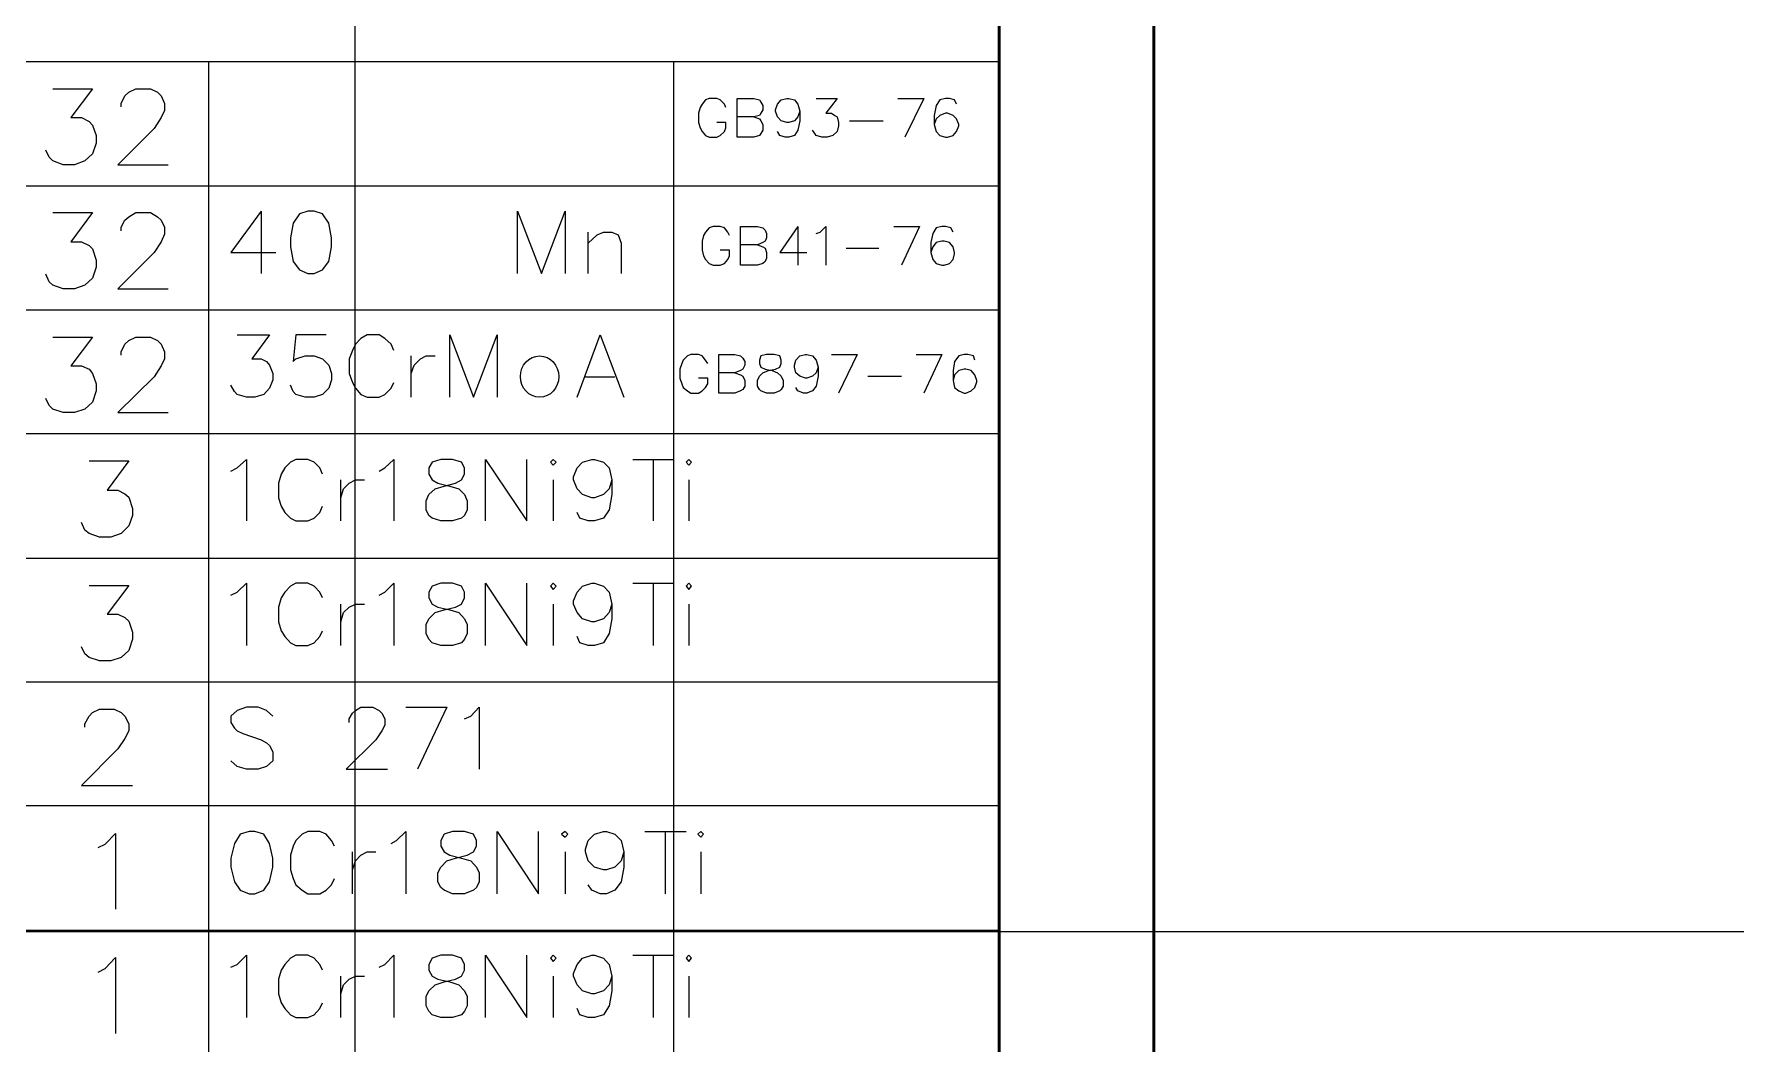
# Model space of a CAD drawing. Header units: millimetres. Extents: x 0 to 841, y 0 to 1189.
# Drawn here: x 737.5 to 841, y 231 to 292.1 of the extents above; entities that cross this region are included whole.
import ezdxf

# ---------------------------------------------------------------- set-up
doc = ezdxf.new("R2010")
doc.units = ezdxf.units.MM
doc.layers.add('C00-00-00', color=7, linetype='Continuous')
doc.layers.add('CBF-BF-BF', color=7, linetype='Continuous', true_color=0xbfbfbf)

msp = doc.modelspace()

# ---------------------------------------------------------------- linework, layer by layer
at = {"layer": 'C00-00-00', "lineweight": 53}
msp.add_lwpolyline([(795.909, 12.640028), (45.042667, 12.640028), (45.042667, 1176.468028), (795.909, 1176.468028)], close=True, dxfattribs=at)
msp.add_lwpolyline([(805.264667, 1176.468028), (805.264667, 12.640028)], dxfattribs=at)
at = {"layer": 'C00-00-00', "lineweight": 25}
for points in [[(795.909, 12.640028), (673.904333, 12.640028), (673.904333, 290.473694), (795.909, 290.473694)], [(736.769333, 290.473694), (748.03, 290.473694), (748.03, 27.668361)], [(748.03, 290.473694), (776.181667, 290.473694), (776.181667, 50.189694)], [(738.589667, 288.822694), (741.002667, 288.822694), (739.690333, 287.087028), (740.325333, 287.087028), (740.791, 286.833028), (741.002667, 286.621361), (741.214333, 285.986361), (741.214333, 285.520694), (741.002667, 284.885694), (740.537, 284.462361), (739.902, 284.208361), (739.224667, 284.208361), (738.589667, 284.462361), (738.378, 284.674028), (738.166333, 285.097361)], [(742.738333, 287.722028), (742.738333, 287.933694), (742.95, 288.399361), (743.204, 288.611028), (743.627333, 288.822694), (744.516333, 288.822694), (744.939667, 288.611028), (745.151333, 288.399361), (745.363, 287.933694), (745.363, 287.510361), (745.151333, 287.087028), (744.728, 286.409694), (742.526667, 284.208361), (745.574667, 284.208361)], [(779.356667, 287.679694), (779.272, 287.891361), (779.018, 288.145361), (778.806333, 288.230028), (778.340667, 288.230028), (778.129, 288.145361), (777.917333, 287.891361), (777.790333, 287.679694), (777.705667, 287.341028), (777.705667, 286.790694), (777.790333, 286.452028), (777.917333, 286.240361), (778.129, 285.986361), (778.340667, 285.901694), (778.806333, 285.901694), (779.018, 285.986361), (779.272, 286.240361), (779.356667, 286.452028), (779.356667, 286.790694), (778.806333, 286.790694)], [(780.034, 285.901694), (780.034, 288.230028), (781.05, 288.230028), (781.388667, 288.145361), (781.473333, 288.018361), (781.600333, 287.806694), (781.600333, 287.552694), (781.473333, 287.341028), (781.388667, 287.214028), (781.05, 287.129361), (780.034, 287.129361)], [(783.844, 287.468028), (783.717, 287.129361), (783.505333, 286.875361), (783.166667, 286.790694), (783.039667, 286.790694), (782.701, 286.875361), (782.489333, 287.129361), (782.362333, 287.468028), (782.362333, 287.552694), (782.489333, 287.891361), (782.701, 288.145361), (783.039667, 288.230028), (783.166667, 288.230028), (783.505333, 288.145361), (783.717, 287.891361), (783.844, 287.468028), (783.844, 286.875361), (783.717, 286.325028), (783.505333, 285.986361), (783.166667, 285.901694), (782.955, 285.901694), (782.616333, 285.986361), (782.489333, 286.240361)], [(784.817667, 288.230028), (786.087667, 288.230028), (785.410333, 287.341028), (785.749, 287.341028), (785.960667, 287.214028), (786.087667, 287.129361), (786.172333, 286.790694), (786.172333, 286.579028), (786.087667, 286.240361), (785.833667, 285.986361), (785.495, 285.901694), (785.156333, 285.901694), (784.817667, 285.986361), (784.733, 286.113361), (784.606, 286.325028)], [(789.770667, 288.230028), (791.337, 288.230028), (790.194, 285.901694)], [(793.326667, 287.891361), (793.199667, 288.145361), (792.903333, 288.230028), (792.649333, 288.230028), (792.310667, 288.145361), (792.099, 287.806694), (791.972, 287.214028), (791.972, 286.663694), (792.099, 286.240361), (792.310667, 285.986361), (792.649333, 285.901694), (792.776333, 285.901694), (793.115, 285.986361), (793.326667, 286.240361), (793.453667, 286.579028), (793.453667, 286.663694), (793.326667, 287.002361), (793.115, 287.214028), (792.776333, 287.341028), (792.649333, 287.341028), (792.310667, 287.214028), (792.099, 287.002361), (791.972, 286.663694)], [(781.05, 287.129361), (781.388667, 287.002361), (781.473333, 286.875361), (781.600333, 286.663694), (781.600333, 286.325028), (781.473333, 286.113361), (781.388667, 285.986361), (781.05, 285.901694), (780.034, 285.901694)], [(786.849667, 286.875361), (788.881667, 286.875361)], [(738.589667, 281.329694), (741.002667, 281.329694), (739.690333, 279.551694), (740.325333, 279.551694), (740.791, 279.340028), (741.002667, 279.128361), (741.214333, 278.451028), (741.214333, 278.027694), (741.002667, 277.350361), (740.537, 276.927028), (739.902, 276.715361), (739.224667, 276.715361), (738.589667, 276.927028), (738.378, 277.138694), (738.166333, 277.604361)], [(742.738333, 280.229028), (742.738333, 280.440694), (742.95, 280.864028), (743.204, 281.075694), (743.627333, 281.329694), (744.516333, 281.329694), (744.939667, 281.075694), (745.151333, 280.864028), (745.363, 280.440694), (745.363, 280.017361), (745.151333, 279.551694), (744.728, 278.916694), (742.526667, 276.715361), (745.574667, 276.715361)], [(751.205, 281.414361), (749.384667, 278.916694), (752.094, 278.916694)], [(751.205, 281.414361), (751.205, 277.646694)], [(766.741333, 277.646694), (766.741333, 281.414361), (768.180667, 277.646694), (769.62, 281.414361), (769.62, 277.646694)], [(771.017, 277.646694), (771.017, 280.144361)], [(771.017, 279.467028), (771.567333, 279.975028), (771.948333, 280.144361), (772.456333, 280.144361), (772.837333, 279.975028), (773.006667, 279.467028), (773.006667, 277.646694)], [(779.568333, 279.932694), (779.483667, 280.144361), (779.272, 280.398361), (779.018, 280.483028), (778.594667, 280.483028), (778.340667, 280.398361), (778.129, 280.144361), (778.002, 279.932694), (777.917333, 279.594028), (777.917333, 279.043694), (778.002, 278.705028), (778.129, 278.493361), (778.340667, 278.239361), (778.594667, 278.154694), (779.018, 278.154694), (779.272, 278.239361), (779.483667, 278.493361), (779.568333, 278.705028), (779.568333, 279.043694), (779.018, 279.043694)], [(780.245667, 278.154694), (780.245667, 280.483028), (781.261667, 280.483028), (781.600333, 280.398361), (781.727333, 280.271361), (781.812, 280.059694), (781.812, 279.805694), (781.727333, 279.594028), (781.600333, 279.509361), (781.261667, 279.382361), (780.245667, 279.382361)], [(783.717, 280.483028), (782.616333, 278.916694), (784.267333, 278.916694)], [(783.717, 280.483028), (783.717, 278.154694)], [(784.817667, 280.059694), (785.071667, 280.144361), (785.410333, 280.483028), (785.410333, 278.154694)], [(789.516667, 280.483028), (791.083, 280.483028), (789.982333, 278.154694)], [(793.115, 280.144361), (792.988, 280.398361), (792.649333, 280.483028), (792.437667, 280.483028), (792.099, 280.398361), (791.887333, 280.059694), (791.760333, 279.509361), (791.760333, 278.916694), (791.887333, 278.493361), (792.099, 278.239361), (792.437667, 278.154694), (792.564667, 278.154694), (792.903333, 278.239361), (793.115, 278.493361), (793.199667, 278.832028), (793.199667, 278.916694), (793.115, 279.255361), (792.903333, 279.509361), (792.564667, 279.594028), (792.437667, 279.594028), (792.099, 279.509361), (791.887333, 279.255361), (791.760333, 278.916694)], [(781.261667, 279.382361), (781.600333, 279.255361), (781.727333, 279.170694), (781.812, 278.916694), (781.812, 278.578028), (781.727333, 278.366361), (781.600333, 278.239361), (781.261667, 278.154694), (780.245667, 278.154694)], [(786.638, 279.170694), (788.627667, 279.170694)], [(738.589667, 273.794361), (741.002667, 273.794361), (739.690333, 272.058694), (740.325333, 272.058694), (740.791, 271.847028), (741.002667, 271.593028), (741.214333, 270.958028), (741.214333, 270.534694), (741.002667, 269.857361), (740.537, 269.434028), (739.902, 269.222361), (739.224667, 269.222361), (738.589667, 269.434028), (738.378, 269.645694), (738.166333, 270.069028)], [(742.738333, 272.693694), (742.738333, 272.905361), (742.95, 273.371028), (743.204, 273.582694), (743.627333, 273.794361), (744.516333, 273.794361), (744.939667, 273.582694), (745.151333, 273.371028), (745.363, 272.905361), (745.363, 272.482028), (745.151333, 272.058694), (744.728, 271.381361), (742.526667, 269.222361), (745.574667, 269.222361)], [(749.765667, 273.921361), (751.713, 273.921361), (750.654667, 272.482028), (751.205, 272.482028), (751.543667, 272.312694), (751.713, 272.101028), (751.924667, 271.593028), (751.924667, 271.212028), (751.713, 270.704028), (751.374333, 270.323028), (750.824, 270.153694), (750.316, 270.153694), (749.765667, 270.323028), (749.596333, 270.492361), (749.384667, 270.873361)], [(755.142, 273.921361), (753.321667, 273.921361), (753.152333, 272.312694), (753.321667, 272.482028), (753.872, 272.651361), (754.422333, 272.651361), (754.930333, 272.482028), (755.311333, 272.101028), (755.480667, 271.593028), (755.480667, 271.212028), (755.311333, 270.704028), (754.930333, 270.323028), (754.422333, 270.153694), (753.872, 270.153694), (753.321667, 270.323028), (753.152333, 270.492361), (752.983, 270.873361)], [(759.248333, 272.990028), (759.079, 273.371028), (758.698, 273.709694), (758.359333, 273.921361), (757.639667, 273.921361), (757.258667, 273.709694), (756.92, 273.371028), (756.750667, 272.990028), (756.539, 272.482028), (756.539, 271.593028), (756.750667, 271.042694), (756.92, 270.704028), (757.258667, 270.323028), (757.639667, 270.153694), (758.359333, 270.153694), (758.698, 270.323028), (759.079, 270.704028), (759.248333, 271.042694)], [(762.635, 270.153694), (762.635, 273.921361), (764.074333, 270.153694), (765.513667, 273.921361), (765.513667, 270.153694)], [(770.339667, 270.153694), (771.736667, 273.921361), (773.176, 270.153694)], [(760.306667, 270.153694), (760.306667, 272.651361)], [(760.306667, 271.593028), (760.476, 272.101028), (760.857, 272.482028), (761.195667, 272.651361), (761.746, 272.651361)], [(778.256, 272.185694), (778.129, 272.397361), (777.917333, 272.651361), (777.705667, 272.736028), (777.24, 272.736028), (777.028333, 272.651361), (776.774333, 272.397361), (776.689667, 272.185694), (776.562667, 271.847028), (776.562667, 271.296694), (776.689667, 270.958028), (776.774333, 270.746361), (777.028333, 270.534694), (777.24, 270.407694), (777.705667, 270.407694), (777.917333, 270.534694), (778.129, 270.746361), (778.256, 270.958028), (778.256, 271.296694), (777.705667, 271.296694)], [(778.933333, 270.407694), (778.933333, 272.736028), (779.907, 272.736028), (780.245667, 272.651361), (780.372667, 272.524361), (780.499667, 272.312694), (780.499667, 272.101028), (780.372667, 271.847028), (780.245667, 271.762361), (779.907, 271.635361), (778.933333, 271.635361)], [(784.944667, 271.974028), (784.817667, 271.635361), (784.606, 271.423694), (784.267333, 271.296694), (784.182667, 271.296694), (783.844, 271.423694), (783.59, 271.635361), (783.505333, 271.974028), (783.505333, 272.101028), (783.59, 272.397361), (783.844, 272.651361), (784.182667, 272.736028), (784.267333, 272.736028), (784.606, 272.651361), (784.817667, 272.397361), (784.944667, 271.974028), (784.944667, 271.423694), (784.817667, 270.831028), (784.606, 270.534694), (784.267333, 270.407694), (784.055667, 270.407694), (783.717, 270.534694), (783.59, 270.746361)], [(785.749, 272.736028), (787.315333, 272.736028), (786.172333, 270.407694)], [(790.871333, 272.736028), (792.437667, 272.736028), (791.337, 270.407694)], [(794.427333, 272.397361), (794.342667, 272.651361), (794.004, 272.736028), (793.792333, 272.736028), (793.453667, 272.651361), (793.199667, 272.312694), (793.115, 271.762361), (793.115, 271.169694), (793.199667, 270.746361), (793.453667, 270.534694), (793.792333, 270.407694), (793.877, 270.407694), (794.215667, 270.534694), (794.427333, 270.746361), (794.554333, 271.085028), (794.554333, 271.169694), (794.427333, 271.508361), (794.215667, 271.762361), (793.877, 271.847028), (793.792333, 271.847028), (793.453667, 271.762361), (793.199667, 271.508361), (793.115, 271.169694)], [(770.847667, 271.381361), (772.625667, 271.381361)], [(779.907, 271.635361), (780.245667, 271.508361), (780.372667, 271.423694), (780.499667, 271.169694), (780.499667, 270.831028), (780.372667, 270.619361), (780.245667, 270.534694), (779.907, 270.407694), (778.933333, 270.407694)], [(787.950333, 271.423694), (789.982333, 271.423694)], [(740.791, 266.301361), (743.204, 266.301361), (741.891667, 264.523361), (742.526667, 264.523361), (742.95, 264.311694), (743.204, 264.100028), (743.415667, 263.422694), (743.415667, 262.999361), (743.204, 262.364361), (742.738333, 261.898694), (742.103333, 261.687028), (741.426, 261.687028), (740.791, 261.898694), (740.537, 262.110361), (740.325333, 262.576028)], [(749.384667, 265.666361), (749.765667, 265.878028), (750.316, 266.386028), (750.316, 262.660694)], [(754.930333, 265.497028), (754.761, 265.878028), (754.422333, 266.216694), (754.041333, 266.386028), (753.321667, 266.386028), (752.983, 266.216694), (752.644333, 265.878028), (752.432667, 265.497028), (752.263333, 264.946694), (752.263333, 264.057694), (752.432667, 263.549694), (752.644333, 263.168694), (752.983, 262.830028), (753.321667, 262.660694), (754.041333, 262.660694), (754.422333, 262.830028), (754.761, 263.168694), (754.930333, 263.549694)], [(758.359333, 265.666361), (758.698, 265.878028), (759.248333, 266.386028), (759.248333, 262.660694)], [(764.794, 262.660694), (764.794, 266.386028), (767.291667, 262.660694), (767.291667, 266.386028)], [(772.456333, 265.158361), (772.287, 264.608028), (771.948333, 264.269361), (771.398, 264.057694), (771.228667, 264.057694), (770.678333, 264.269361), (770.339667, 264.608028), (770.128, 265.158361), (770.128, 265.327694), (770.339667, 265.878028), (770.678333, 266.216694), (771.228667, 266.386028), (771.398, 266.386028), (771.948333, 266.216694), (772.287, 265.878028), (772.456333, 265.158361), (772.456333, 264.269361), (772.287, 263.338028), (771.948333, 262.830028), (771.398, 262.660694), (771.017, 262.660694), (770.509, 262.830028), (770.339667, 263.168694)], [(756.031, 262.660694), (756.031, 265.158361)], [(756.031, 264.057694), (756.200333, 264.608028), (756.539, 264.946694), (756.92, 265.158361), (757.470333, 265.158361)], [(768.900333, 265.158361), (768.900333, 262.660694)], [(777.113, 265.158361), (777.113, 262.660694)], [(749.384667, 258.173361), (749.765667, 258.342694), (750.316, 258.893028), (750.316, 255.125361)], [(754.930333, 258.004028), (754.761, 258.342694), (754.422333, 258.723694), (754.041333, 258.893028), (753.321667, 258.893028), (752.983, 258.723694), (752.644333, 258.342694), (752.432667, 258.004028), (752.263333, 257.453694), (752.263333, 256.564694), (752.432667, 256.014361), (752.644333, 255.675694), (752.983, 255.294694), (753.321667, 255.125361), (754.041333, 255.125361), (754.422333, 255.294694), (754.761, 255.675694), (754.930333, 256.014361)], [(758.359333, 258.173361), (758.698, 258.342694), (759.248333, 258.893028), (759.248333, 255.125361)], [(764.794, 255.125361), (764.794, 258.893028), (767.291667, 255.125361), (767.291667, 258.893028)], [(772.456333, 257.623028), (772.287, 257.115028), (771.948333, 256.734028), (771.398, 256.564694), (771.228667, 256.564694), (770.678333, 256.734028), (770.339667, 257.115028), (770.128, 257.623028), (770.128, 257.834694), (770.339667, 258.342694), (770.678333, 258.723694), (771.228667, 258.893028), (771.398, 258.893028), (771.948333, 258.723694), (772.287, 258.342694), (772.456333, 257.623028), (772.456333, 256.734028), (772.287, 255.845028), (771.948333, 255.294694), (771.398, 255.125361), (771.017, 255.125361), (770.509, 255.294694), (770.339667, 255.675694)], [(740.791, 258.766028), (743.204, 258.766028), (741.891667, 257.030361), (742.526667, 257.030361), (742.95, 256.818694), (743.204, 256.607028), (743.415667, 255.929694), (743.415667, 255.506361), (743.204, 254.829028), (742.738333, 254.405694), (742.103333, 254.194028), (741.426, 254.194028), (740.791, 254.405694), (740.537, 254.617361), (740.325333, 255.040694)], [(756.031, 255.125361), (756.031, 257.623028)], [(756.031, 256.564694), (756.200333, 257.115028), (756.539, 257.453694), (756.92, 257.623028), (757.470333, 257.623028)], [(768.900333, 257.623028), (768.900333, 255.125361)], [(777.113, 257.623028), (777.113, 255.125361)], [(740.537, 250.172361), (740.537, 250.384028), (740.791, 250.849694), (741.002667, 251.061361), (741.426, 251.273028), (742.315, 251.273028), (742.738333, 251.061361), (742.95, 250.849694), (743.204, 250.384028), (743.204, 249.960694), (742.95, 249.495028), (742.526667, 248.860028), (740.325333, 246.658694), (743.415667, 246.658694)], [(751.924667, 250.849694), (751.543667, 251.188361), (751.035667, 251.400028), (750.316, 251.400028), (749.765667, 251.188361), (749.384667, 250.849694), (749.384667, 250.468694), (749.596333, 250.130028), (749.765667, 249.960694), (750.104333, 249.791361), (751.205, 249.410361), (751.543667, 249.241028), (751.713, 249.071694), (751.924667, 248.690694), (751.924667, 248.140361), (751.543667, 247.801694), (751.035667, 247.632361), (750.316, 247.632361), (749.765667, 247.801694), (749.384667, 248.140361)], [(756.539, 250.468694), (756.539, 250.680361), (756.750667, 251.019028), (756.92, 251.188361), (757.258667, 251.400028), (757.978333, 251.400028), (758.359333, 251.188361), (758.528667, 251.019028), (758.698, 250.680361), (758.698, 250.299361), (758.528667, 249.960694), (758.147667, 249.410361), (756.369667, 247.632361), (758.867333, 247.632361)], [(759.968, 251.400028), (762.465667, 251.400028), (760.687667, 247.632361)], [(763.524, 250.680361), (763.905, 250.849694), (764.413, 251.400028), (764.413, 247.632361)], [(741.341333, 242.891028), (741.764667, 243.102694), (742.399667, 243.737694), (742.399667, 239.165694)], [(755.65, 242.975694), (755.480667, 243.314361), (755.142, 243.695361), (754.761, 243.864694), (754.041333, 243.864694), (753.702667, 243.695361), (753.321667, 243.314361), (753.152333, 242.975694), (752.983, 242.425361), (752.983, 241.536361), (753.152333, 241.028361), (753.321667, 240.647361), (753.702667, 240.308694), (754.041333, 240.097028), (754.761, 240.097028), (755.142, 240.308694), (755.480667, 240.647361), (755.65, 241.028361)], [(759.079, 243.145028), (759.417667, 243.314361), (759.968, 243.864694), (759.968, 240.097028)], [(765.513667, 240.097028), (765.513667, 243.864694), (768.011333, 240.097028), (768.011333, 243.864694)], [(773.176, 242.637028), (773.006667, 242.086694), (772.625667, 241.705694), (772.117667, 241.536361), (771.948333, 241.536361), (771.398, 241.705694), (771.017, 242.086694), (770.847667, 242.637028), (770.847667, 242.806361), (771.017, 243.314361), (771.398, 243.695361), (771.948333, 243.864694), (772.117667, 243.864694), (772.625667, 243.695361), (773.006667, 243.314361), (773.176, 242.637028), (773.176, 241.705694), (773.006667, 240.816694), (772.625667, 240.308694), (772.117667, 240.097028), (771.736667, 240.097028), (771.228667, 240.308694), (771.017, 240.647361)], [(756.750667, 240.097028), (756.750667, 242.637028)], [(756.750667, 241.536361), (756.92, 242.086694), (757.258667, 242.425361), (757.639667, 242.637028), (758.147667, 242.637028)], [(769.62, 242.637028), (769.62, 240.097028)], [(777.832667, 242.637028), (777.832667, 240.097028)], [(741.341333, 235.355694), (741.764667, 235.567361), (742.399667, 236.244694), (742.399667, 231.630361)], [(749.384667, 235.652028), (749.765667, 235.821361), (750.316, 236.371694), (750.316, 232.604028)], [(754.930333, 235.482694), (754.761, 235.821361), (754.422333, 236.202361), (754.041333, 236.371694), (753.321667, 236.371694), (752.983, 236.202361), (752.644333, 235.821361), (752.432667, 235.482694), (752.263333, 234.932361), (752.263333, 234.043361), (752.432667, 233.493028), (752.644333, 233.154361), (752.983, 232.773361), (753.321667, 232.604028), (754.041333, 232.604028), (754.422333, 232.773361), (754.761, 233.154361), (754.930333, 233.493028)], [(758.359333, 235.652028), (758.698, 235.821361), (759.248333, 236.371694), (759.248333, 232.604028)], [(764.794, 232.604028), (764.794, 236.371694), (767.291667, 232.604028), (767.291667, 236.371694)], [(772.456333, 235.101694), (772.287, 234.593694), (771.948333, 234.212694), (771.398, 234.043361), (771.228667, 234.043361), (770.678333, 234.212694), (770.339667, 234.593694), (770.128, 235.101694), (770.128, 235.271028), (770.339667, 235.821361), (770.678333, 236.202361), (771.228667, 236.371694), (771.398, 236.371694), (771.948333, 236.202361), (772.287, 235.821361), (772.456333, 235.101694), (772.456333, 234.212694), (772.287, 233.323694), (771.948333, 232.773361), (771.398, 232.604028), (771.017, 232.604028), (770.509, 232.773361), (770.339667, 233.154361)], [(756.031, 232.604028), (756.031, 235.101694)], [(756.031, 234.043361), (756.200333, 234.593694), (756.539, 234.932361), (756.92, 235.101694), (757.470333, 235.101694)], [(768.900333, 235.101694), (768.900333, 232.604028)], [(777.113, 235.101694), (777.113, 232.604028)]]:
    msp.add_lwpolyline(points, dxfattribs=at)
for points in [[(754.041333, 281.414361), (753.533333, 281.245028), (753.152333, 280.694694), (752.983, 279.805694), (752.983, 279.255361), (753.152333, 278.366361), (753.533333, 277.858361), (754.041333, 277.646694), (754.422333, 277.646694), (754.930333, 277.858361), (755.311333, 278.366361), (755.480667, 279.255361), (755.480667, 279.805694), (755.311333, 280.694694), (754.930333, 281.245028), (754.422333, 281.414361)], [(781.812, 272.736028), (781.473333, 272.651361), (781.388667, 272.397361), (781.388667, 272.185694), (781.473333, 271.974028), (781.727333, 271.847028), (782.150667, 271.762361), (782.489333, 271.635361), (782.701, 271.423694), (782.828, 271.169694), (782.828, 270.831028), (782.701, 270.619361), (782.616333, 270.534694), (782.277667, 270.407694), (781.812, 270.407694), (781.473333, 270.534694), (781.388667, 270.619361), (781.261667, 270.831028), (781.261667, 271.169694), (781.388667, 271.423694), (781.600333, 271.635361), (781.939, 271.762361), (782.362333, 271.847028), (782.616333, 271.974028), (782.701, 272.185694), (782.701, 272.397361), (782.616333, 272.651361), (782.277667, 272.736028)], [(762.084667, 266.386028), (761.576667, 266.216694), (761.365, 265.878028), (761.365, 265.497028), (761.576667, 265.158361), (761.915333, 264.946694), (762.635, 264.777361), (763.185333, 264.608028), (763.524, 264.269361), (763.693333, 263.888361), (763.693333, 263.338028), (763.524, 262.999361), (763.354667, 262.830028), (762.804333, 262.660694), (762.084667, 262.660694), (761.576667, 262.830028), (761.365, 262.999361), (761.195667, 263.338028), (761.195667, 263.888361), (761.365, 264.269361), (761.746, 264.608028), (762.296333, 264.777361), (762.973667, 264.946694), (763.354667, 265.158361), (763.524, 265.497028), (763.524, 265.878028), (763.354667, 266.216694), (762.804333, 266.386028)], [(768.731, 266.216694), (768.900333, 266.047361), (769.069667, 266.216694), (768.900333, 266.386028)], [(776.943667, 266.216694), (777.113, 266.047361), (777.282333, 266.216694), (777.113, 266.386028)], [(762.084667, 258.893028), (761.576667, 258.723694), (761.365, 258.342694), (761.365, 258.004028), (761.576667, 257.623028), (761.915333, 257.453694), (762.635, 257.284361), (763.185333, 257.115028), (763.524, 256.734028), (763.693333, 256.395361), (763.693333, 255.845028), (763.524, 255.506361), (763.354667, 255.294694), (762.804333, 255.125361), (762.084667, 255.125361), (761.576667, 255.294694), (761.365, 255.506361), (761.195667, 255.845028), (761.195667, 256.395361), (761.365, 256.734028), (761.746, 257.115028), (762.296333, 257.284361), (762.973667, 257.453694), (763.354667, 257.623028), (763.524, 258.004028), (763.524, 258.342694), (763.354667, 258.723694), (762.804333, 258.893028)], [(768.731, 258.723694), (768.900333, 258.512028), (769.069667, 258.723694), (768.900333, 258.893028)], [(776.943667, 258.723694), (777.113, 258.512028), (777.282333, 258.723694), (777.113, 258.893028)], [(750.485333, 243.864694), (749.935, 243.695361), (749.596333, 243.145028), (749.384667, 242.256028), (749.384667, 241.705694), (749.596333, 240.816694), (749.935, 240.308694), (750.485333, 240.097028), (750.824, 240.097028), (751.374333, 240.308694), (751.713, 240.816694), (751.924667, 241.705694), (751.924667, 242.256028), (751.713, 243.145028), (751.374333, 243.695361), (750.824, 243.864694)], [(762.804333, 243.864694), (762.296333, 243.695361), (762.084667, 243.314361), (762.084667, 242.975694), (762.296333, 242.637028), (762.635, 242.425361), (763.354667, 242.256028), (763.905, 242.086694), (764.243667, 241.705694), (764.413, 241.367028), (764.413, 240.816694), (764.243667, 240.478028), (764.074333, 240.308694), (763.524, 240.097028), (762.804333, 240.097028), (762.296333, 240.308694), (762.084667, 240.478028), (761.915333, 240.816694), (761.915333, 241.367028), (762.084667, 241.705694), (762.465667, 242.086694), (762.973667, 242.256028), (763.693333, 242.425361), (764.074333, 242.637028), (764.243667, 242.975694), (764.243667, 243.314361), (764.074333, 243.695361), (763.524, 243.864694)], [(769.408333, 243.695361), (769.62, 243.526028), (769.789333, 243.695361), (769.62, 243.864694)], [(777.663333, 243.695361), (777.832667, 243.526028), (778.002, 243.695361), (777.832667, 243.864694)], [(762.084667, 236.371694), (761.576667, 236.202361), (761.365, 235.821361), (761.365, 235.482694), (761.576667, 235.101694), (761.915333, 234.932361), (762.635, 234.763028), (763.185333, 234.593694), (763.524, 234.212694), (763.693333, 233.874028), (763.693333, 233.323694), (763.524, 232.985028), (763.354667, 232.773361), (762.804333, 232.604028), (762.084667, 232.604028), (761.576667, 232.773361), (761.365, 232.985028), (761.195667, 233.323694), (761.195667, 233.874028), (761.365, 234.212694), (761.746, 234.593694), (762.296333, 234.763028), (762.973667, 234.932361), (763.354667, 235.101694), (763.524, 235.482694), (763.524, 235.821361), (763.354667, 236.202361), (762.804333, 236.371694)], [(768.731, 236.202361), (768.900333, 235.990694), (769.069667, 236.202361), (768.900333, 236.371694)], [(776.943667, 236.202361), (777.113, 235.990694), (777.282333, 236.202361), (777.113, 236.371694)]]:
    msp.add_lwpolyline(points, close=True, dxfattribs=at)
msp.add_ellipse((768.074833, 271.402528), major_axis=(0, 1.248833), ratio=0.932203, start_param=0, end_param=6.283185, dxfattribs=at)
for points in [[(673.904333, 282.938361), (673.904333, 282.938361), (795.909, 282.938361), (795.909, 282.938361)], [(673.904333, 275.445361), (673.904333, 275.445361), (795.909, 275.445361), (795.909, 275.445361)], [(673.904333, 267.952361), (673.904333, 267.952361), (795.909, 267.952361), (795.909, 267.952361)], [(773.726333, 266.386028), (773.726333, 266.386028), (776.224, 266.386028), (776.224, 266.386028)], [(774.954, 266.386028), (774.954, 266.386028), (774.954, 262.660694), (774.954, 262.660694)], [(673.904333, 260.417028), (673.904333, 260.417028), (795.909, 260.417028), (795.909, 260.417028)], [(773.726333, 258.893028), (773.726333, 258.893028), (776.224, 258.893028), (776.224, 258.893028)], [(774.954, 258.893028), (774.954, 258.893028), (774.954, 255.125361), (774.954, 255.125361)], [(673.904333, 252.924028), (673.904333, 252.924028), (795.909, 252.924028), (795.909, 252.924028)], [(673.904333, 245.431028), (673.904333, 245.431028), (795.909, 245.431028), (795.909, 245.431028)], [(774.446, 243.864694), (774.446, 243.864694), (776.943667, 243.864694), (776.943667, 243.864694)], [(775.673667, 243.864694), (775.673667, 243.864694), (775.673667, 240.097028), (775.673667, 240.097028)], [(673.904333, 237.895694), (673.904333, 237.895694), (795.909, 237.895694), (795.909, 237.895694)], [(773.726333, 236.371694), (773.726333, 236.371694), (776.224, 236.371694), (776.224, 236.371694)], [(774.954, 236.371694), (774.954, 236.371694), (774.954, 232.604028), (774.954, 232.604028)]]:
    msp.add_open_spline(points, degree=3, dxfattribs=at)
at = {"layer": 'CBF-BF-BF', "lineweight": 9}
for points in [[(756.900001, 0), (756.900001, 1189.000035)], [(841.000001, 237.800007), (0, 237.800007)]]:
    msp.add_lwpolyline(points, dxfattribs=at)

doc.saveas('drawing.dxf')
